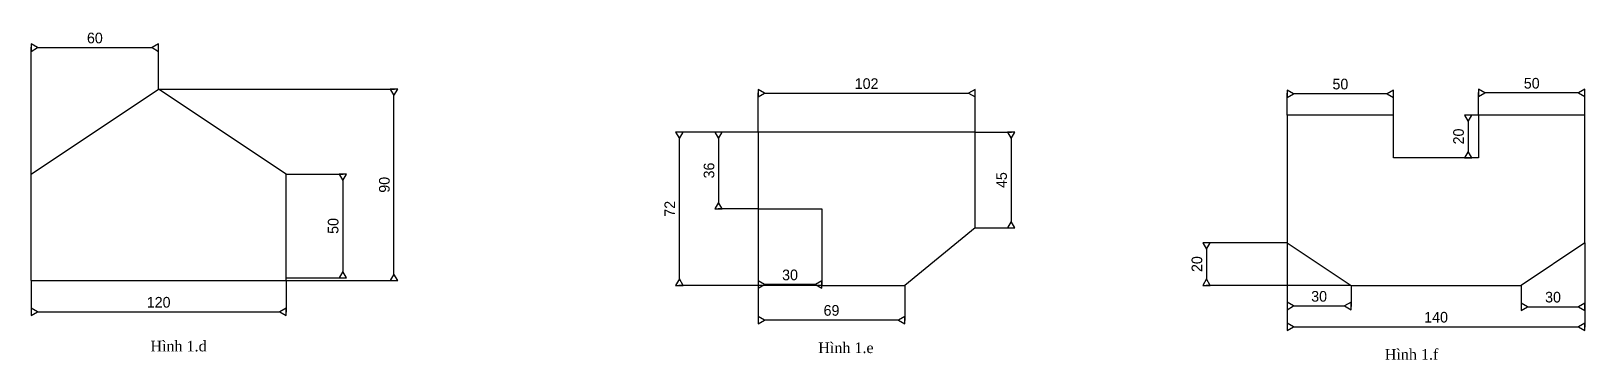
# Model space of a CAD drawing. Header units: inches. Extents: x 90 to 18020, y 90 to 97676.
# Drawn here: x 7308 to 8039, y 97521 to 97676 of the extents above; entities that cross this region are included whole.
import ezdxf

# ---------------------------------------------------------------- set-up
doc = ezdxf.new("R2010")
doc.units = ezdxf.units.IN
doc.header["$MEASUREMENT"] = 0
doc.layers.add('Line1', color=7, linetype='Continuous', lineweight=30)
doc.styles.add('Text1', font='times.ttf')
doc.dimstyles.new('Style1', dxfattribs={"dimtxt": 5, "dimasz": 3, "dimexe": 0.18, "dimexo": 0.0625, "dimgap": 2, "dimtad": 1, "dimtoh": 1, "dimdec": 0, "dimzin": 0, "dimdsep": 46, "dimtxsty": 'Standard', "dimblk": 'DATUMBLANK', "dimcen": 1, "dimadec": 0, "dimazin": 0, "dimtfac": 1, "dimtdec": 0, "dimtofl": 0, "dimtmove": 0, "dimatfit": 1, "dimfxl": 1, "dimtolj": 1, "dimtzin": 0, "dimarcsym": 2})

# ---------------------------------------------------------------- blocks, each defined once
blk = doc.blocks.new('_DatumBlank')
at = {"color": 0, "linetype": 'ByBlock', "lineweight": -2}
for p, q in [((0, 0.58), (-1, 0)), ((-1, 0), (0, -0.58)), ((0, -0.58), (0, 0.58))]:
    blk.add_line(p, q, dxfattribs=at)
blk = doc.blocks.new('*D16')
at = {"color": 0, "lineweight": -2, "transparency": 16777216}
for p, q in [((7307.94, 97558.52), (7307.94, 97543.65)), ((7427.94, 97558.52), (7427.94, 97543.65)), ((7310.94, 97543.83), (7424.94, 97543.83))]:
    blk.add_line(p, q, dxfattribs=at)
at = {"layer": 'Defpoints', "color": 0, "transparency": 16777216}
for p in [(7307.94, 97558.58), (7427.94, 97558.58), (7427.94, 97543.83)]:
    blk.add_point(p, dxfattribs=at)
at = {"color": 0, "lineweight": -2, "transparency": 16777216, "xscale": 3, "yscale": 3, "zscale": 3, "rotation": 180}
blk.add_blockref('_DatumBlank', (7307.94, 97543.83), dxfattribs=at)
at = {"color": 0, "lineweight": -2, "transparency": 16777216, "xscale": 3, "yscale": 3, "zscale": 3}
blk.add_blockref('_DatumBlank', (7427.94, 97543.83), dxfattribs=at)
at = {"color": 0, "transparency": 16777216, "insert": (7367.94, 97548.33), "char_height": 5, "attachment_point": 5}
blk.add_mtext('\\A1;120', dxfattribs=at)
blk = doc.blocks.new('*D17')
at = {"color": 0, "lineweight": -2, "transparency": 16777216}
for p, q in [((7368.01, 97648.58), (7478.8, 97648.58)), ((7478.62, 97561.58), (7478.62, 97645.58)), ((7428.01, 97558.58), (7478.8, 97558.58))]:
    blk.add_line(p, q, dxfattribs=at)
at = {"layer": 'Defpoints', "color": 0, "transparency": 16777216}
for p in [(7367.94, 97648.58), (7478.62, 97648.58), (7427.94, 97558.58)]:
    blk.add_point(p, dxfattribs=at)
at = {"color": 0, "lineweight": -2, "transparency": 16777216, "xscale": 3, "yscale": 3, "zscale": 3}
for p, rotation in [((7478.62, 97648.58), 90), ((7478.62, 97558.58), 270)]:
    blk.add_blockref('_DatumBlank', p, dxfattribs=dict(at, rotation=rotation))
at = {"color": 0, "transparency": 16777216, "insert": (7474.12, 97603.58), "char_height": 5, "attachment_point": 5, "rotation": 90}
blk.add_mtext('\\A1;90', dxfattribs=at)
blk = doc.blocks.new('*D18')
at = {"color": 0, "lineweight": -2, "transparency": 16777216}
for p, q in [((7307.94, 97608.64), (7307.94, 97668.24)), ((7310.94, 97668.06), (7364.94, 97668.06)), ((7367.94, 97648.64), (7367.94, 97668.24))]:
    blk.add_line(p, q, dxfattribs=at)
at = {"layer": 'Defpoints', "color": 0, "transparency": 16777216}
for p in [(7367.94, 97668.06), (7367.94, 97648.58), (7307.94, 97608.58)]:
    blk.add_point(p, dxfattribs=at)
at = {"color": 0, "lineweight": -2, "transparency": 16777216, "xscale": 3, "yscale": 3, "zscale": 3, "rotation": 180}
blk.add_blockref('_DatumBlank', (7307.94, 97668.06), dxfattribs=at)
at = {"color": 0, "lineweight": -2, "transparency": 16777216, "xscale": 3, "yscale": 3, "zscale": 3}
blk.add_blockref('_DatumBlank', (7367.94, 97668.06), dxfattribs=at)
at = {"color": 0, "transparency": 16777216, "insert": (7337.94, 97672.56), "char_height": 5, "attachment_point": 5}
blk.add_mtext('\\A1;60', dxfattribs=at)
blk = doc.blocks.new('*D19')
at = {"color": 0, "lineweight": -2, "transparency": 16777216}
for p, q in [((7428.01, 97608.58), (7454.71, 97608.58)), ((7454.53, 97605.58), (7454.53, 97562.87)), ((7428.01, 97559.87), (7454.71, 97559.87))]:
    blk.add_line(p, q, dxfattribs=at)
at = {"layer": 'Defpoints', "color": 0, "transparency": 16777216}
for p in [(7427.94, 97608.58), (7427.94, 97559.87), (7454.53, 97559.87)]:
    blk.add_point(p, dxfattribs=at)
at = {"color": 0, "lineweight": -2, "transparency": 16777216, "xscale": 3, "yscale": 3, "zscale": 3}
for p, rotation in [((7454.53, 97608.58), 90), ((7454.53, 97559.87), 270)]:
    blk.add_blockref('_DatumBlank', p, dxfattribs=dict(at, rotation=rotation))
at = {"color": 0, "transparency": 16777216, "insert": (7450.03, 97584.23), "char_height": 5, "attachment_point": 5, "rotation": 90}
blk.add_mtext('\\A1;50', dxfattribs=at)
blk = doc.blocks.new('*D20')
at = {"color": 0, "lineweight": -2, "transparency": 16777216}
for p, q in [((7649.87, 97628.36), (7649.87, 97646.8)), ((7652.87, 97646.62), (7748.87, 97646.62)), ((7751.87, 97628.36), (7751.87, 97646.8))]:
    blk.add_line(p, q, dxfattribs=at)
at = {"layer": 'Defpoints', "color": 0, "transparency": 16777216}
for p in [(7751.87, 97646.62), (7649.87, 97628.3), (7751.87, 97628.3)]:
    blk.add_point(p, dxfattribs=at)
at = {"color": 0, "lineweight": -2, "transparency": 16777216, "xscale": 3, "yscale": 3, "zscale": 3, "rotation": 180}
blk.add_blockref('_DatumBlank', (7649.87, 97646.62), dxfattribs=at)
at = {"color": 0, "lineweight": -2, "transparency": 16777216, "xscale": 3, "yscale": 3, "zscale": 3}
blk.add_blockref('_DatumBlank', (7751.87, 97646.62), dxfattribs=at)
at = {"color": 0, "transparency": 16777216, "insert": (7700.87, 97651.12), "char_height": 5, "attachment_point": 5}
blk.add_mtext('\\A1;102', dxfattribs=at)
blk = doc.blocks.new('*D21')
at = {"color": 0, "lineweight": -2, "transparency": 16777216}
for p, q in [((7751.94, 97628.3), (7769.07, 97628.3)), ((7768.89, 97625.3), (7768.89, 97586.3)), ((7751.94, 97583.3), (7769.07, 97583.3))]:
    blk.add_line(p, q, dxfattribs=at)
at = {"layer": 'Defpoints', "color": 0, "transparency": 16777216}
for p in [(7751.87, 97628.3), (7751.87, 97583.3), (7768.89, 97583.3)]:
    blk.add_point(p, dxfattribs=at)
at = {"color": 0, "lineweight": -2, "transparency": 16777216, "xscale": 3, "yscale": 3, "zscale": 3}
for p, rotation in [((7768.89, 97628.3), 90), ((7768.89, 97583.3), 270)]:
    blk.add_blockref('_DatumBlank', p, dxfattribs=dict(at, rotation=rotation))
at = {"color": 0, "transparency": 16777216, "insert": (7764.39, 97605.8), "char_height": 5, "attachment_point": 5, "rotation": 90}
blk.add_mtext('\\A1;45', dxfattribs=at)
blk = doc.blocks.new('*D22')
at = {"color": 0, "lineweight": -2, "transparency": 16777216}
for p, q in [((7649.87, 97592.23), (7649.87, 97539.82)), ((7718.87, 97556.23), (7718.87, 97539.82)), ((7715.87, 97540), (7652.87, 97540))]:
    blk.add_line(p, q, dxfattribs=at)
at = {"layer": 'Defpoints', "color": 0, "transparency": 16777216}
for p in [(7649.87, 97592.3), (7718.87, 97556.3), (7649.87, 97540)]:
    blk.add_point(p, dxfattribs=at)
at = {"color": 0, "lineweight": -2, "transparency": 16777216, "xscale": 3, "yscale": 3, "zscale": 3, "rotation": 180}
blk.add_blockref('_DatumBlank', (7649.87, 97540), dxfattribs=at)
at = {"color": 0, "lineweight": -2, "transparency": 16777216, "xscale": 3, "yscale": 3, "zscale": 3}
blk.add_blockref('_DatumBlank', (7718.87, 97540), dxfattribs=at)
at = {"color": 0, "transparency": 16777216, "insert": (7684.37, 97544.5), "char_height": 5, "attachment_point": 5}
blk.add_mtext('\\A1;69', dxfattribs=at)
blk = doc.blocks.new('*D23')
at = {"color": 0, "lineweight": -2, "transparency": 16777216}
for p, q in [((7649.87, 97592.23), (7649.87, 97556.5)), ((7679.87, 97592.23), (7679.87, 97556.5)), ((7676.87, 97556.68), (7652.87, 97556.68))]:
    blk.add_line(p, q, dxfattribs=at)
at = {"layer": 'Defpoints', "color": 0, "transparency": 16777216}
for p in [(7649.87, 97592.3), (7679.87, 97592.3), (7649.87, 97556.68)]:
    blk.add_point(p, dxfattribs=at)
at = {"color": 0, "lineweight": -2, "transparency": 16777216, "xscale": 3, "yscale": 3, "zscale": 3, "rotation": 180}
blk.add_blockref('_DatumBlank', (7649.87, 97556.68), dxfattribs=at)
at = {"color": 0, "lineweight": -2, "transparency": 16777216, "xscale": 3, "yscale": 3, "zscale": 3}
blk.add_blockref('_DatumBlank', (7679.87, 97556.68), dxfattribs=at)
at = {"color": 0, "transparency": 16777216, "insert": (7664.87, 97561.18), "char_height": 5, "attachment_point": 5}
blk.add_mtext('\\A1;30', dxfattribs=at)
blk = doc.blocks.new('*D24')
at = {"color": 0, "lineweight": -2, "transparency": 16777216}
for p, q in [((7649.81, 97628.3), (7631.1, 97628.3)), ((7631.28, 97625.3), (7631.28, 97595.3)), ((7649.81, 97592.3), (7631.1, 97592.3))]:
    blk.add_line(p, q, dxfattribs=at)
at = {"layer": 'Defpoints', "color": 0, "transparency": 16777216}
for p in [(7649.87, 97628.3), (7631.28, 97592.3), (7649.87, 97592.3)]:
    blk.add_point(p, dxfattribs=at)
at = {"color": 0, "lineweight": -2, "transparency": 16777216, "xscale": 3, "yscale": 3, "zscale": 3}
for p, rotation in [((7631.28, 97628.3), 90), ((7631.28, 97592.3), 270)]:
    blk.add_blockref('_DatumBlank', p, dxfattribs=dict(at, rotation=rotation))
at = {"color": 0, "transparency": 16777216, "insert": (7626.78, 97610.3), "char_height": 5, "attachment_point": 5, "rotation": 90}
blk.add_mtext('\\A1;36', dxfattribs=at)
blk = doc.blocks.new('*D25')
at = {"color": 0, "lineweight": -2, "transparency": 16777216}
for p, q in [((7649.81, 97628.3), (7612.64, 97628.3)), ((7612.82, 97559.3), (7612.82, 97625.3)), ((7679.81, 97556.3), (7612.64, 97556.3))]:
    blk.add_line(p, q, dxfattribs=at)
at = {"layer": 'Defpoints', "color": 0, "transparency": 16777216}
for p in [(7612.82, 97628.3), (7649.87, 97628.3), (7679.87, 97556.3)]:
    blk.add_point(p, dxfattribs=at)
at = {"color": 0, "lineweight": -2, "transparency": 16777216, "xscale": 3, "yscale": 3, "zscale": 3}
for p, rotation in [((7612.82, 97628.3), 90), ((7612.82, 97556.3), 270)]:
    blk.add_blockref('_DatumBlank', p, dxfattribs=dict(at, rotation=rotation))
at = {"color": 0, "transparency": 16777216, "insert": (7608.32, 97592.3), "char_height": 5, "attachment_point": 5, "rotation": 90}
blk.add_mtext('\\A1;72', dxfattribs=at)
blk = doc.blocks.new('*D26')
at = {"color": 0, "lineweight": -2, "transparency": 16777216}
for p, q in [((7898.69, 97576.23), (7898.69, 97536.61)), ((8038.69, 97576.23), (8038.69, 97536.61)), ((7901.69, 97536.79), (8035.69, 97536.79))]:
    blk.add_line(p, q, dxfattribs=at)
at = {"layer": 'Defpoints', "color": 0, "transparency": 16777216}
for p in [(7898.69, 97576.3), (8038.69, 97576.3), (8038.69, 97536.79)]:
    blk.add_point(p, dxfattribs=at)
at = {"color": 0, "lineweight": -2, "transparency": 16777216, "xscale": 3, "yscale": 3, "zscale": 3, "rotation": 180}
blk.add_blockref('_DatumBlank', (7898.69, 97536.79), dxfattribs=at)
at = {"color": 0, "lineweight": -2, "transparency": 16777216, "xscale": 3, "yscale": 3, "zscale": 3}
blk.add_blockref('_DatumBlank', (8038.69, 97536.79), dxfattribs=at)
at = {"color": 0, "transparency": 16777216, "insert": (7968.69, 97541.29), "char_height": 5, "attachment_point": 5}
blk.add_mtext('\\A1;140', dxfattribs=at)
blk = doc.blocks.new('*D27')
at = {"color": 0, "lineweight": -2, "transparency": 16777216}
for p, q in [((7898.69, 97576.23), (7898.69, 97546.43)), ((7928.69, 97556.23), (7928.69, 97546.43)), ((7901.69, 97546.61), (7925.69, 97546.61))]:
    blk.add_line(p, q, dxfattribs=at)
at = {"layer": 'Defpoints', "color": 0, "transparency": 16777216}
for p in [(7898.69, 97576.3), (7928.69, 97556.3), (7928.69, 97546.61)]:
    blk.add_point(p, dxfattribs=at)
at = {"color": 0, "lineweight": -2, "transparency": 16777216, "xscale": 3, "yscale": 3, "zscale": 3, "rotation": 180}
blk.add_blockref('_DatumBlank', (7898.69, 97546.61), dxfattribs=at)
at = {"color": 0, "lineweight": -2, "transparency": 16777216, "xscale": 3, "yscale": 3, "zscale": 3}
blk.add_blockref('_DatumBlank', (7928.69, 97546.61), dxfattribs=at)
at = {"color": 0, "transparency": 16777216, "insert": (7913.69, 97551.11), "char_height": 5, "attachment_point": 5}
blk.add_mtext('\\A1;30', dxfattribs=at)
blk = doc.blocks.new('*D28')
at = {"color": 0, "lineweight": -2, "transparency": 16777216}
for p, q in [((7898.63, 97576.3), (7860.56, 97576.3)), ((7860.74, 97573.3), (7860.74, 97559.3)), ((7928.63, 97556.3), (7860.56, 97556.3))]:
    blk.add_line(p, q, dxfattribs=at)
at = {"layer": 'Defpoints', "color": 0, "transparency": 16777216}
for p in [(7898.69, 97576.3), (7860.74, 97556.3), (7928.69, 97556.3)]:
    blk.add_point(p, dxfattribs=at)
at = {"color": 0, "lineweight": -2, "transparency": 16777216, "xscale": 3, "yscale": 3, "zscale": 3}
for p, rotation in [((7860.74, 97576.3), 90), ((7860.74, 97556.3), 270)]:
    blk.add_blockref('_DatumBlank', p, dxfattribs=dict(at, rotation=rotation))
at = {"color": 0, "transparency": 16777216, "insert": (7856.24, 97566.3), "char_height": 5, "attachment_point": 5, "rotation": 90}
blk.add_mtext('\\A1;20', dxfattribs=at)
blk = doc.blocks.new('*D29')
at = {"color": 0, "lineweight": -2, "transparency": 16777216}
for p, q in [((8038.69, 97576.23), (8038.69, 97546.05)), ((8008.69, 97556.23), (8008.69, 97546.05)), ((8011.69, 97546.23), (8035.69, 97546.23))]:
    blk.add_line(p, q, dxfattribs=at)
at = {"layer": 'Defpoints', "color": 0, "transparency": 16777216}
for p in [(8038.69, 97576.3), (8008.69, 97556.3), (8038.69, 97546.23)]:
    blk.add_point(p, dxfattribs=at)
at = {"color": 0, "lineweight": -2, "transparency": 16777216, "xscale": 3, "yscale": 3, "zscale": 3, "rotation": 180}
blk.add_blockref('_DatumBlank', (8008.69, 97546.23), dxfattribs=at)
at = {"color": 0, "lineweight": -2, "transparency": 16777216, "xscale": 3, "yscale": 3, "zscale": 3}
blk.add_blockref('_DatumBlank', (8038.69, 97546.23), dxfattribs=at)
at = {"color": 0, "transparency": 16777216, "insert": (8023.69, 97550.73), "char_height": 5, "attachment_point": 5}
blk.add_mtext('\\A1;30', dxfattribs=at)
blk = doc.blocks.new('*D30')
at = {"color": 0, "lineweight": -2, "transparency": 16777216}
for p, q in [((7898.69, 97636.36), (7898.69, 97646.58)), ((7945.69, 97646.4), (7901.69, 97646.4)), ((7948.69, 97636.36), (7948.69, 97646.58))]:
    blk.add_line(p, q, dxfattribs=at)
at = {"layer": 'Defpoints', "color": 0, "transparency": 16777216}
for p in [(7898.69, 97646.4), (7898.69, 97636.3), (7948.69, 97636.3)]:
    blk.add_point(p, dxfattribs=at)
at = {"color": 0, "lineweight": -2, "transparency": 16777216, "xscale": 3, "yscale": 3, "zscale": 3, "rotation": 180}
blk.add_blockref('_DatumBlank', (7898.69, 97646.4), dxfattribs=at)
at = {"color": 0, "lineweight": -2, "transparency": 16777216, "xscale": 3, "yscale": 3, "zscale": 3}
blk.add_blockref('_DatumBlank', (7948.69, 97646.4), dxfattribs=at)
at = {"color": 0, "transparency": 16777216, "insert": (7923.69, 97650.9), "char_height": 5, "attachment_point": 5}
blk.add_mtext('\\A1;50', dxfattribs=at)
blk = doc.blocks.new('*D31')
at = {"color": 0, "lineweight": -2, "transparency": 16777216}
for p, q in [((7988.69, 97636.36), (7988.69, 97646.96)), ((8035.69, 97646.78), (7991.69, 97646.78)), ((8038.69, 97636.36), (8038.69, 97646.96))]:
    blk.add_line(p, q, dxfattribs=at)
at = {"layer": 'Defpoints', "color": 0, "transparency": 16777216}
for p in [(7988.69, 97646.78), (7988.69, 97636.3), (8038.69, 97636.3)]:
    blk.add_point(p, dxfattribs=at)
at = {"color": 0, "lineweight": -2, "transparency": 16777216, "xscale": 3, "yscale": 3, "zscale": 3, "rotation": 180}
blk.add_blockref('_DatumBlank', (7988.69, 97646.78), dxfattribs=at)
at = {"color": 0, "lineweight": -2, "transparency": 16777216, "xscale": 3, "yscale": 3, "zscale": 3}
blk.add_blockref('_DatumBlank', (8038.69, 97646.78), dxfattribs=at)
at = {"color": 0, "transparency": 16777216, "insert": (8013.69, 97651.28), "char_height": 5, "attachment_point": 5}
blk.add_mtext('\\A1;50', dxfattribs=at)
blk = doc.blocks.new('*D32')
at = {"color": 0, "lineweight": -2, "transparency": 16777216}
for p, q in [((7988.63, 97636.3), (7983.6, 97636.3)), ((7983.78, 97633.3), (7983.78, 97619.3)), ((7988.63, 97616.3), (7983.6, 97616.3))]:
    blk.add_line(p, q, dxfattribs=at)
at = {"layer": 'Defpoints', "color": 0, "transparency": 16777216}
for p in [(7988.69, 97636.3), (7983.78, 97616.3), (7988.69, 97616.3)]:
    blk.add_point(p, dxfattribs=at)
at = {"color": 0, "lineweight": -2, "transparency": 16777216, "xscale": 3, "yscale": 3, "zscale": 3}
for p, rotation in [((7983.78, 97636.3), 90), ((7983.78, 97616.3), 270)]:
    blk.add_blockref('_DatumBlank', p, dxfattribs=dict(at, rotation=rotation))
at = {"color": 0, "transparency": 16777216, "insert": (7979.28, 97626.3), "char_height": 5, "attachment_point": 5, "rotation": 90}
blk.add_mtext('\\A1;20', dxfattribs=at)

msp = doc.modelspace()

# ---------------------------------------------------------------- linework, layer by layer
at = {"layer": 'Line1'}
for p, q in [((7307.94, 97608.58), (7367.94, 97648.58)), ((7427.94, 97608.58), (7367.94, 97648.58)), ((7948.69, 97616.3), (7948.69, 97636.3)), ((7988.69, 97636.3), (7988.69, 97616.3)), ((7988.69, 97616.3), (7948.69, 97616.3)), ((7307.94, 97558.58), (7307.94, 97608.58)), ((7427.94, 97558.58), (7427.94, 97608.58)), ((7649.87, 97592.3), (7679.87, 97592.3)), ((7679.87, 97592.3), (7679.87, 97556.3)), ((7751.87, 97583.3), (7718.87, 97556.3)), ((7898.69, 97576.3), (7928.69, 97556.3)), ((8038.69, 97576.3), (8008.69, 97556.3)), ((7307.94, 97558.58), (7427.94, 97558.58))]:
    msp.add_line(p, q, dxfattribs=at)
for points in [[(7948.69, 97636.3), (7898.69, 97636.3), (7898.69, 97576.3)], [(8038.69, 97576.3), (8038.69, 97636.3), (7988.69, 97636.3)], [(7751.87, 97583.3), (7751.87, 97628.3), (7649.87, 97628.3), (7649.87, 97592.3)], [(7679.87, 97556.3), (7718.87, 97556.3)], [(7928.69, 97556.3), (8008.69, 97556.3)]]:
    msp.add_lwpolyline(points, dxfattribs=at)

# ---------------------------------------------------------------- texts
at = {"color": 2, "style": 'Text1'}
for s, p in [('Hình 1.d', (7364.08, 97525.26)), ('Hình 1.e', (7678.16, 97524.48)), ('Hình 1.f', (7944.59, 97521.37))]:
    msp.add_text(s, height=5, dxfattribs=at).set_placement(p)

# ---------------------------------------------------------------- dimensions: what is measured, and where the dimension line sits
for base, p1, p2, picture, middle in [((7367.94, 97668.06), (7307.94, 97608.58), (7367.94, 97648.58), '*D18', (7337.94, 97672.56)), ((7751.87, 97646.62), (7649.87, 97628.3), (7751.87, 97628.3), '*D20', (7700.87, 97651.12)), ((7898.69, 97646.4), (7948.69, 97636.3), (7898.69, 97636.3), '*D30', (7923.69, 97650.9)), ((7988.69, 97646.78), (8038.69, 97636.3), (7988.69, 97636.3), '*D31', (8013.69, 97651.28)), ((7649.87, 97540), (7718.87, 97556.3), (7649.87, 97592.3), '*D22', (7684.37, 97544.5)), ((7649.87, 97556.68), (7679.87, 97592.3), (7649.87, 97592.3), '*D23', (7664.87, 97561.18)), ((8038.69, 97536.79), (7898.69, 97576.3), (8038.69, 97576.3), '*D26', (7968.69, 97541.29)), ((7928.69, 97546.61), (7898.69, 97576.3), (7928.69, 97556.3), '*D27', (7913.69, 97551.11)), ((8038.69, 97546.23), (8008.69, 97556.3), (8038.69, 97576.3), '*D29', (8023.69, 97550.73)), ((7427.94, 97543.83), (7307.94, 97558.58), (7427.94, 97558.58), '*D16', (7367.94, 97548.33))]:
    dim = msp.add_linear_dim(base=base, p1=p1, p2=p2, dimstyle='Style1')
    dim.commit()
    dim.dimension.update_dxf_attribs({"geometry": picture, "text_midpoint": middle})
for base, p1, p2, picture, middle in [((7478.62, 97648.58), (7427.94, 97558.58), (7367.94, 97648.58), '*D17', (7474.12, 97603.58)), ((7983.78, 97616.3), (7988.69, 97636.3), (7988.69, 97616.3), '*D32', (7979.28, 97626.3)), ((7612.82, 97628.3), (7679.87, 97556.3), (7649.87, 97628.3), '*D25', (7608.32, 97592.3)), ((7631.28, 97592.3), (7649.87, 97628.3), (7649.87, 97592.3), '*D24', (7626.78, 97610.3)), ((7768.89, 97583.3), (7751.87, 97628.3), (7751.87, 97583.3), '*D21', (7764.39, 97605.8)), ((7860.74, 97556.3), (7898.69, 97576.3), (7928.69, 97556.3), '*D28', (7856.24, 97566.3))]:
    dim = msp.add_linear_dim(base=base, p1=p1, p2=p2, angle=90, dimstyle='Style1')
    dim.commit()
    dim.dimension.update_dxf_attribs({"geometry": picture, "text_midpoint": middle})
dim = msp.add_linear_dim(base=(7454.53, 97559.87), p1=(7427.94, 97608.58), p2=(7427.94, 97559.87), angle=90, text='50', dimstyle='Style1')
dim.commit()
dim.dimension.update_dxf_attribs({"geometry": '*D19', "text_midpoint": (7450.03, 97584.23)})

doc.saveas('drawing.dxf')
